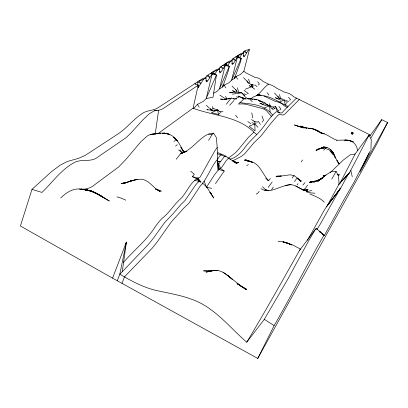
<?xml version="1.0" encoding="UTF-8"?>
<svg xmlns="http://www.w3.org/2000/svg" width="408" height="408" viewBox="0 0 408 408"><rect width="100%" height="100%" fill="white"/><g stroke="black" fill="none" stroke-linecap="round" stroke-linejoin="round"><path stroke-width="0.61" d="M205.408 77.954L206.769 75.857L216.597 69.426L219.642 68.763L219.718 72.915C222.809 71.089 223.222 66.596 226.353 64.796L229.352 66.3L228.352 70.803L222.646 86.95L219.397 88.99L216.658 91.713L213.578 93.116M218.841 69.115L220.131 67.111L229.179 61.19L232.172 60.506L232.121 64.576C235.028 62.837 235.406 58.589 238.354 56.875L241.24 58.313L240.205 62.689L234.569 78.316L231.581 80.187L229.026 82.748L224.196 85.073L222.646 86.95L223.023 84.517M370.933 149.425L371.275 139.72L369.113 134.971L355.164 153.979L339.813 183.539M231.214 60.965L232.438 59.053L240.802 53.581L243.744 52.887L243.581 56.875C246.32 55.213 246.672 51.184 249.451 49.547L243.831 71.329L240.46 74.455L236.028 76.541L234.569 78.316L234.865 76.49M117.254 280.801L119.809 274.191L122.273 271.733L126.403 242.041L112.562 278.144L257.754 358.454L376.961 143.616L387.6 122.558L381.755 119.656L369.837 136.058M155.198 134.14L158.6 110.435L154.545 110.721L149.359 113.73L142.912 119.84L130.79 133.161L126.174 137.593L98.109 156.861C91.713 162.455 82.952 158.957 75.709 161.864C61.797 168.586 52.872 181.994 41.953 192.423L31.967 189.383L20.4 225.996L112.562 278.144M125.822 243.826L126.403 242.041L119.809 274.191C132.284 281.576 145.284 288.527 159.686 291.185C170.595 293.597 181.688 295.474 192.168 299.472C214.639 307.484 229.306 327.145 246.758 342.22L264.292 319.352L287.88 279.036L308.647 240.863L315.236 229.551L316.353 228.444L324.13 235.385L324.788 234.733L344.056 199.532L354.057 182.182L369.036 153.041M121.977 283.412L124.552 276.803L152.291 248.079L157.325 241.75L171.345 221.896L183.671 208.253L189.011 203.077L200.083 186.252L202.021 184.003L203.174 183.626L206.729 186.971L213.761 198.048L209.987 192.479M368.368 136.711L369.113 134.971L349.585 172.671L345.5 177.506M352.583 133.793L352.364 134.212L351.492 133.778L352.058 132.615L352.9 133.013M352.996 132.952L352.364 134.212L351.543 133.783L352.17 132.539M352.211 132.559L351.767 133.37M353.037 132.972L352.634 133.804L352.191 133.6M370.454 150.532L359.958 171.952L387.6 122.558M257.754 358.454L274.13 325.589C291.44 295.887 306.683 264.823 323.978 235.243M351.849 132.508L353.19 133.197L351.91 132.391M331.775 179.097L336.141 171.436L338.512 175.93L339.063 184.079L327.241 205.739L340.741 188.037L348.31 174.191L349.585 172.671M307.464 240.286L325.125 208.687L340.741 188.037M246.758 342.22C264.899 312.013 282.101 281.28 299.385 250.589L315.797 228.801M202.22 183.595C208.06 176.47 211.002 167.418 216.709 160.186L217.591 160.278L218.163 170.182L214.363 174.966L206.759 186.854M370.969 138.006L381.755 119.656M208.57 140.388L211.915 134.732L213.593 133.136L216.464 137.766L217.326 149.542L217.658 161.624M236.844 57.523L236.676 56.279L239.511 57.768L241.704 54.228L243.744 52.887M229.969 61.96L227.664 65.657L225.848 63.367L229.969 61.96L232.172 60.506M323.804 150.251L325.625 147.66L325.691 148.135M211.9 73.802L211.757 72.593L214.817 74.215L217.25 70.339L219.642 68.763M203.408 79.458L198.293 87.531L197.656 81.819L200.843 83.523L198.992 80.947L203.408 79.458L206.014 77.739L206.249 81.972C209.544 80.05 209.993 75.286 213.338 73.394L216.454 74.965L213.032 97.232L206.193 98.537L203.24 101.444L197.467 104.351L194.167 107.891L193.076 108.222L190.383 110.109L157.738 133.768M242.796 53.208L243.816 51.607L245.794 50.312L249.451 49.547M271.611 189.669L273.284 187.078M307.555 185.135L305.408 188.338L302.965 190.082L307.056 191.082L308.009 189.73L302.965 190.082M217.189 159.686L220.616 154.841L221.743 154.255C227.904 156.335 232.009 162.313 238.808 162.665L236.344 162.379M301.252 161.854L302.501 159.982M294.53 181.54L296.825 178.301M292.128 178.016L294.071 175.578L297.325 178.046L300.548 181.336L297.325 178.046M215.475 183.615L224.237 171.034L220.621 168.519L218.754 163.96L217.688 162.527M340.083 188.792L320.025 224.573L316.853 229.617M268.235 187.308L272.197 181.958M217.219 147.507L214.96 150.634L200.048 177.2C190.658 180.535 187.43 192 180.708 198.701C173.885 204.51 169.555 212.752 162.323 218.173A30.411 5.804 -61 0 0 155.055 226.965C146.538 240.684 133.533 250.405 123.303 262.67M176.169 159.263L180.759 153.469L186.9 151.251L180.759 153.469C191.51 150.414 197.533 139.781 207.162 134.645L211.915 134.732M262.038 122.211L263.491 120.299L262.058 116.03M340.466 188.312L326.369 206.841M299.385 250.589L300.451 249.324L300.869 249.359M297.05 184.916L298.008 183.661M286.329 103.53L285.177 105.014L284.396 99.909L281.474 99.731M259.223 191.347L257.882 193.071L256.255 194.111M226.343 104.183L231.234 98.047L235.146 99.47M270.377 178.597L269.219 180.01L267.857 180.703M296.453 98.124L283.657 110.874C281.255 115.051 279.317 111.935 276.42 111.67C269.866 116.703 265.858 124.348 260.493 130.555C255.092 136.675 248.701 141.867 244.081 148.706C240.424 153.219 235.696 157.983 229.893 159.207M252.353 87.455L253.001 86.68L251.109 84.594L254.286 85.16M343.454 179.923L344.27 178.959M302.869 185.023L304.99 182.636M196.401 178.648L200.889 182.07L196.401 178.648L192.336 176.633L194.346 174.303L190.735 171.238M314.956 193.208L310.498 192.872L306.388 191.837L307.056 191.082C299.855 189.45 293.638 182.07 285.646 185.569C277.659 187.425 269.025 193.8 260.972 188.715M225.981 157.049L225.532 156.101L224.573 156.346L218.754 163.96L217.913 163.843L217.219 160.135M229.679 105.244L233.963 100.485M339.063 184.079L348.978 173.104L338.711 184.482M245.137 98.608L242.316 98.231L245.687 98.986L245.137 98.608L243.346 99.46L238.486 104.066L242.357 103.872L245.999 104.259L263.216 108.773L266.307 110.548L271.473 116.433M122.273 271.733L148.282 244.54L153.342 238.282L164.577 222.625L172.783 214.047L181.381 204.036L184.972 200.598L195.672 184.86L197.6 182.687L199.099 181.54L200.18 181.366M299.258 99.526L284.855 114.097L282.887 115.148L281.53 114.73A227.373 28.631 -61.3 0 0 280.174 114.235L279.036 114.373L277.18 116.086L270.259 124.098L260.732 136.318L254.311 142.382L244.724 153.724L241.505 156.33L232.269 161.063M289.644 100.434L290.491 99.608L288.548 97.257M279.97 109.89L280.872 109.018L278.899 106.529M250.553 98.802L253.291 96.987C259.896 95.202 262.925 87.735 268.541 84.16A22.027 20.278 48.3 0 1 276.884 88.337L285.253 92.519A13.189 12.245 45.8 0 1 293.648 96.722L370.403 135.109M330.327 172.584L343.245 160.109L350.334 154.724L355.164 153.979M256.8 134.696L253.904 132.121L248.202 137.572L239.317 148.436A59.027 9.532 -63.3 0 1 235.161 153.02L228.378 158.202M258.412 84.976L259.427 84.048L257.616 81.768M220.988 112.669L217.377 109.951L211.502 112.746L218.586 114.449L219.907 113.266M60.751 197.9C65.805 193.178 72.058 188.465 79.366 189.011C85.017 189.817 90.806 188.266 95.084 184.411L118.738 166.882L125.802 159.554L140.699 141.943L146.819 136.313L148.537 135.242L151.511 134.237L160.701 133.192L150.098 134.558L156.121 133.64M31.967 189.383L51.316 171.824L59.945 165.281L67.473 161.441L78.418 158.381L85.068 155.479L118.213 133.824C126.857 128.112 133.151 119.539 141.775 113.796C146.809 109.915 153.791 111.027 158.839 107.233L202.924 78.372L206.014 77.739M251.522 85.165L252.511 84.349M224.237 171.034L219.285 169.616L217.673 162.256L218.163 170.182C223.018 167.795 224.303 161.746 228.312 158.391L229.174 158.319M175.557 146.059L177.256 144.718M261.227 95.462L258.233 94.314L256.362 95.773C268.076 93.784 278.006 101.924 288.074 106.473M268.79 106.054L267.48 104.688L266.572 105.366L269.647 105.682L272.468 109.375M246.631 165.602L248.436 164.664M173.966 141.382L175.557 140.337M218.943 110.945L218.086 110.084L213.063 108.431L211.048 109.854L209.931 108.487L212.038 110.532M321.29 178.74L322.32 178.179M320.402 179.535L318.699 180.397L322.692 177.837L318.215 180.861L325.329 175.435L317.592 181.591L325.048 175.506L331.546 171.493L336.141 171.436M246.381 99.006L247.238 98.629L249.533 98.981M321.545 178.74L313.65 182.249L320.754 179.27M239.863 102.551C248.074 103.953 256.637 103.765 264.144 108.094L269.647 105.682L270.091 112.108L272.646 115.087M279.388 102.107L284.396 99.909L287.201 102.668M245.142 89.281L251.654 86.792L254.735 89.194M338.089 175.358L339.793 174.741L337.385 174.43M241.704 54.228L237.721 55.595L239.511 57.768M217.25 70.339L212.981 71.793L214.817 74.215M247.554 93.779L248.339 93.519L244.035 90.29M227.848 99.149L231.234 98.047M320.933 179.229L309.356 182.641L314.588 181.463L309.952 182.029L312.283 182.004M214.567 110.711L217.377 109.951L218.586 114.449M306.388 191.837L311.942 190.459M222.442 65.596L226.353 64.796M124.144 183.166L121.059 183.758C128.153 182.391 134.849 178.643 142.244 179.311C149.736 180.698 153.382 188.231 159.926 191.398L155.861 189.23L161.236 191.209L158.488 190.429M158.1 110.471L162.42 109.013L198.201 85.221L194.958 83.589L195.697 84.466M272.758 107.115L275.624 106.605L278.011 110.752M285.646 185.569L291.067 184.661M208.488 133.962L213.593 133.136M235.696 98.94L236.951 98.741L233.315 98.608M232.407 94.172L241.643 92.743L244.703 95.676M326.104 175.144L323.049 175.608L325.579 175.466M125.603 182.743L122.788 183.105L124.058 183.059M154.775 133.844L160.701 133.192M325.625 147.66L321.244 148.094L315.93 150.532L321.626 147.941L323.365 148.028M209.717 271.34L207.244 271.555L213.481 270.463L217.867 270.713M303.282 190.102L308.009 189.73M212.303 271.04L208.228 271.213L210.089 271.407M156.697 110.507L154.163 110.599L156.351 110.568M235.63 56.967L238.354 56.875M217.515 161.701L220.626 161.609L217.27 161.339M238.756 92.815L241.643 92.743L245.534 97.308L246.651 97.946M151.511 134.237L152.796 134.212M234.166 162.098L235.299 162.083L234.161 161.996M210.523 73.399L213.338 73.394M241.643 92.743L229.449 92.636L232.463 92.82M323.146 148.114L321.244 148.094L321.626 147.941L316.72 149.552L321.851 148.109L323.534 148.303M160.66 133.329L159.416 133.289L163.96 133.023L168.116 133.819L169.651 134.808M223.992 99.532L226.853 99.634L220.488 99.073L222.824 99.379M216.76 270.703L212.634 270.555L206.147 272.131L213.481 270.463L212.634 270.555C220.687 268.801 226.93 274.844 232.616 279.541L227.868 275.665L241.643 286.574L246.111 289.527L237.191 283.596L246.672 289.384L241.23 286.288M279.755 176.261L276.813 176.154L281.214 175.986L276.043 176.776L290.037 174.813L294.071 175.578M274.472 108.758L275.028 108.793L272.753 106.718M165.021 133.63L162.542 133.482L168.116 133.819L166.877 133.742M247.238 98.629L250.226 98.945M257.264 95.13L260.661 95.36L258.233 94.314M211.385 110.002L215.087 110.308M325.875 147.497L322.876 147.227C328.996 146.176 333.198 151.388 335.055 156.57L332.928 152.48L330.679 149.848M84.257 189.547L89.046 190.424L95.181 192.505L85.629 189.802L80.626 189.358L87.383 190.021L92.29 191.27L81.177 189.093L87.654 190.133L85.966 189.842M248.171 98.563C252.19 99.338 256.79 98.547 260.284 101.062M264.731 190.393L268.357 190.735M312.242 181.749L310.468 181.575L311.697 181.754M278.077 241.276L283.387 241.913L287.997 243.25L283.055 241.873L287.599 243.28M79.366 189.011C85.879 189.394 92.269 190.924 97.997 194.101L92.05 191.388L85.629 189.802M220.162 111.358L222.992 111.787M326.451 147.487L323.32 146.921L327.078 147.604M211.721 188.317L206.417 187.349L204.204 181.142M303.139 127.719L304.235 127.928M303.2 127.735L304.363 127.954M155.953 189.23L158.197 189.684L155.407 188.991M240.598 97.308L238.073 96.115L238.415 96.186M251.41 99.022L253.088 99.384M241.102 97.543L243.78 98.149L238.073 96.115M282.351 98.899L279.189 98.155L279.608 98.399L277.649 96.155L279.046 98.231M247.855 98.792L248.477 98.95M192.336 176.633L197.676 178.041L200.889 182.07M283.055 241.873L292.25 244.754L300.721 249.227M213.124 110.894L209.646 109.941L206.815 109.645L207.963 109.966M302.042 127.515L294.346 124.914L301.369 127.179L300.982 127.112L312.166 128.642L314.349 129.464M262.431 186.711L265.567 189.725L268.994 190.689M236.293 96.864L238.904 97.604M230.071 98.639L228.97 98.323L225.134 98.685L219.835 95.09M267.48 104.688L264.109 103.703L261.757 101.873L258.341 100.103L260.151 101.5M306.714 128.117L300.62 126.026L304.067 127.464M304.613 127.622L306.791 128.255M259.238 100.674L264.073 102.342M194.713 180.224L199.099 181.54M116.953 196.875L121.462 198.237L125.771 200.165M217.189 153.658L224.573 156.346M315.44 129.871L311.84 128.561L308.116 128.28L312.166 128.642L311.84 128.561L315.292 129.438L318.373 131.126L314.787 129.749L318.128 130.922L321.218 132.641L317.572 131.376L324.217 133.901L320.459 132.865C326.691 133.574 331.199 138.312 336.942 140.276L336.707 140.255C345.877 140.133 355.72 138.577 357.607 150.521M256.168 99.746L254.638 99.18L256.158 99.827M297.605 126.133L297.978 126.271M265.567 189.725L268.245 190.735M247.809 160.93L245.091 159.89L249.007 160.992L252.715 162.583L248.39 160.849L244.3 160.099L249.007 160.992L248.39 160.849C259.779 162.542 261.87 173.374 268.428 180.606L265.72 178.291M263.155 104.463L259.896 103.193L265.792 105.733M325.048 148.257L328.588 149.66M96.512 193.377L90.418 190.908L96.512 193.377L102.245 196.631M232.698 160.823L236.859 163.654L233.279 161.328L237.828 163.174M277.945 110.492L278.995 110.92M233.279 161.328L233.952 161.599M217.852 152.643L221.743 154.255M234.916 91.698L232.519 90.698L235.513 92.05M165.021 133.467L163.96 133.023L165.587 133.712M263.884 96.008L275.589 101.5A13.704 12.623 45.8 0 1 284.294 105.876L287.201 107.34M278.297 98.981L275.375 97.67L280.78 100.118M244.03 93.748L246.437 94.824M247.875 160.844L245.789 159.895L247.809 161.043M236.589 91.219L237.201 91.499L235.355 89.209L236.599 91.05M288.201 243.474L289.889 244.249M309.743 193.836C314.792 196.279 320.459 197.88 324.273 202.266M272.08 108.523L273.666 109.288M286.166 100.429L288.635 101.628M243.816 51.607L246.611 52.994L244.81 50.959M243.459 55.646L244.581 56.202M232.438 59.053L235.339 60.501L233.509 58.354M231.749 63.128L233.203 63.852M268.541 84.16L262.992 81.386A13.133 12.087 51.5 0 0 254.694 77.234L246.422 73.098L243.831 71.329M252.027 122.614L254.745 123.966L257.948 127.26M220.131 67.111L223.14 68.621L221.289 66.351M219.382 71.374L220.891 72.129M295.754 186.074L302.461 189.771M206.769 75.857L209.901 77.438L208.029 75.031M205.953 80.325L207.524 81.116M251.654 86.792L249.364 85.619L250.145 86.491M290.624 244.479L288.538 243.413L291.822 245.116M227.174 65.402L224.721 64.107L224.864 65.265M268.979 105.06L271.947 106.636M168.55 134.456L166.969 133.625C175.838 135.568 179.857 144.458 183.539 151.791L180.841 147.227L184.355 152.459L183.569 151.623M100.822 195.825L94.998 192.673L109.349 201.032L99.399 194.947L93.366 192.219L99.399 194.947L105.06 198.487M251.41 119.626L254.566 121.365M264.144 108.094L267.225 109.849L270.091 112.108M297.962 179.076L301.379 181.055L298.233 179.153M237.053 283.611L238.058 284.197L237.068 283.601M274.13 325.589L264.292 319.352M239.532 285.34L242.056 286.829M247.814 121.604L250.925 123.599M247.886 160.941L246.432 160.002L247.86 161.032M319.566 231.754L320.555 232.412L319.535 231.729M277.746 111.705L279.618 113.036M223.462 272.437L228.378 276.038M277.828 111.7L279.215 112.751M322.325 233.906L324.248 235.375L322.295 233.825M298.62 179.546L300.905 181.32L297.575 178.311M253.904 132.121C237.446 116.045 213.415 115.918 193.076 108.222L198.201 85.221L198.293 87.531M322.708 234.218L324.13 235.385L320.178 231.698M178.653 149.95L182.152 152.811M255.01 84.956L257.071 86.659M330.643 151.766L331.974 152.944M264.308 102.245L267.209 104.81M210.12 192.872L211.441 194.07L209.885 192.255M250.089 99.583L252.277 101.709M206.346 105.244L209.217 108.084M328.909 149.552L334.315 155.769L338.997 163.827L336.952 160.665M274.538 93.136L277.226 95.906M253.001 86.68L250.619 84.201L248.395 82.931L246.641 80.606L248.39 83.191M182.514 150.481L184.263 152.291M243.535 77.597L246.09 80.299M232.116 86.088L234.738 88.924M332.326 151.807L333.086 152.648L330.704 149.869M256.086 123.915L253.949 121.252L257.494 122.15L258.422 121.502L260.421 124.491M235.538 115.107L237.584 117.79M267.102 92.642L268.943 95.105M197.676 178.041L200.318 181.591M179.908 149.68L182.504 153.301M336.931 160.599L339.191 163.822M331.811 152.765L332.77 154.209M197.467 104.351L199.201 107.238M236.028 76.541L237.614 79.218M224.196 85.073L225.803 87.893M334.596 156.596L335.391 158.161M225.604 96.344L226.858 99.088M316.353 228.444L316.44 229.01M279.409 94.544L280.617 98.45M212.466 106.483L213.063 108.431M269.423 103.688L270.121 106.029M248.605 79.111L249.716 82.946M237.405 87.761L238.522 91.774M275.624 106.605L276.66 110.486M219.285 169.616L217.673 162.256M350.819 170.442L352.247 176.715M251.746 112.919L252.833 117.866M217.591 160.278L217.653 161.762M212.099 74.21L206.193 98.537L216.454 74.965L212.099 74.21M225.216 65.55L219.397 88.99L229.352 66.3L225.216 65.55M237.303 57.569L231.581 80.187L241.24 58.313L237.303 57.569M254.745 123.966L249.12 126.22L255.076 130.917L254.745 123.966M130.269 181.198L124.603 183.279L131.937 180.632L130.269 181.198L137.307 179.357L130.269 181.198M348.682 140.27L344.689 140.25C344.638 138.256 361.202 144.57 348.682 140.27M209.141 270.994L203.546 270.871L209.931 271.029L209.141 270.994M125.679 182.636L124.466 182.549L125.633 182.631M87.383 190.021L82.487 189.348L89.046 190.424L93.621 191.969L87.383 190.021M103.693 197.559L97.884 194.269L103.693 197.559M176.781 140.214L173.405 137.216L177.638 140.995L176.781 140.214"/></g></svg>
